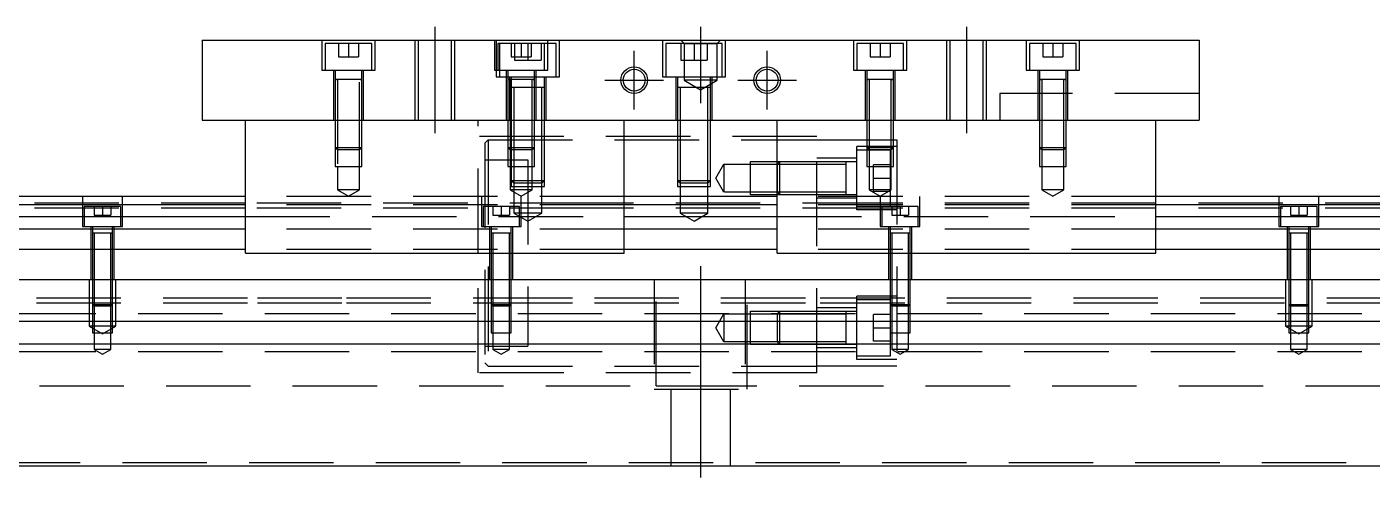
# Model space of a CAD drawing. Extents: x -14 to 789, y -276 to 102.
# Drawn here: x 188.6 to 391, y -235.3 to -167.3 of the extents above; entities that cross this region are included whole.
import ezdxf

# ---------------------------------------------------------------- set-up
doc = ezdxf.new("R2010")
doc.units = 0
doc.linetypes.add('CENTER', pattern=[50.8, 31.75, -6.35, 6.35, -6.35])
doc.linetypes.add('DASHED', pattern=[19.05, 12.7, -6.35])
doc.layers.get('0').update_dxf_attribs({"linetype": 'CONTINUOUS'})
doc.layers.add('CENTER', color=1, linetype='CENTER')

msp = doc.modelspace()

# ---------------------------------------------------------------- linework, layer by layer
at = {"color": 7, "linetype": 'CONTINUOUS'}
for p, q in [((215, -169.26), (365, -169.26)), ((215, -169.26), (215, -181.26)), ((365, -169.26), (365, -181.26)), ((262, -176.36), (261.499994, -176.36)), ((262.35, -176.36), (262, -176.36)), ((266, -176.36), (265.65, -176.36)), ((266.500006, -176.36), (266, -176.36)), ((215, -181.26), (365, -181.26)), ((221.5, -201.26), (221.5, -181.26)), ((278.5, -201.26), (278.5, -181.26)), ((301.5, -201.26), (301.5, -181.26)), ((358.5, -201.26), (358.5, -181.26)), ((221.5, -192.76), (0, -192.76)), ((221.5, -194.012272), (0, -194.012272)), ((301.5, -192.76), (278.5, -192.76)), ((301.5, -194.012272), (278.5, -194.012272)), ((580, -192.76), (358.5, -192.76)), ((580, -194.012272), (358.5, -194.012272)), ((0, -195.78668), (221.5, -195.78668)), ((278.5, -195.78668), (301.5, -195.78668)), ((358.5, -195.78668), (580, -195.78668)), ((221.5, -197.683076), (0, -197.683076)), ((301.5, -197.683076), (278.5, -197.683076)), ((580, -197.683076), (358.5, -197.683076)), ((221.5, -200.737372), (0, -200.737372)), ((221.5, -201.26), (278.5, -201.26)), ((301.5, -200.737372), (278.5, -200.737372)), ((301.5, -201.26), (358.5, -201.26)), ((580, -200.737372), (358.5, -200.737372)), ((0, -205.26), (580, -205.26)), ((580, -211.56), (0, -211.56)), ((580, -214.96), (0, -214.96)), ((0, -233.26), (580, -233.26))]:
    msp.add_line(p, q, dxfattribs=at)
at = {"color": 3, "linetype": 'DASHED'}
for p, q in [((233, -169.26), (233, -173.76)), ((240.5, -169.76), (233.5, -169.76)), ((233.5, -169.76), (233.5, -173.76)), ((235.5, -169.76), (235.5, -171.76)), ((237, -169.76), (237, -171.76)), ((238.5, -169.76), (238.5, -171.76)), ((240.5, -173.76), (240.5, -169.76)), ((241, -173.76), (241, -169.26)), ((247.000006, -169.26), (247.000006, -181.26)), ((247.5, -169.26), (247.5, -181.26)), ((252.5, -181.26), (252.5, -169.26)), ((252.999994, -181.26), (252.999994, -169.26)), ((259, -169.26), (259, -173.76)), ((259.25, -169.26), (259.25, -174.76)), ((266.5, -169.76), (259.5, -169.76)), ((259.5, -169.76), (259.5, -173.76)), ((260.5, -169.76), (259.75, -169.76)), ((259.75, -169.76), (259.75, -174.76)), ((261.5, -169.76), (261.5, -171.76)), ((262, -169.76), (262, -172.26)), ((263, -169.76), (263, -171.76)), ((264, -169.76), (264, -172.26)), ((264.5, -169.76), (264.5, -171.76)), ((266, -169.76), (266, -172.26)), ((268.25, -169.76), (266.5, -169.76)), ((266.5, -173.76), (266.5, -169.76)), ((267, -173.76), (267, -169.26)), ((268.25, -174.76), (268.25, -169.76)), ((268.75, -174.76), (268.75, -169.26)), ((284.25, -169.26), (284.25, -174.76)), ((293.25, -169.76), (284.75, -169.76)), ((284.75, -169.76), (284.75, -174.76)), ((287.5, -169.76), (287, -169.26)), ((287, -169.76), (287, -172.26)), ((287.5, -169.76), (287.5, -175.26)), ((287.5, -169.76), (292.5, -169.76)), ((289, -169.76), (289, -172.26)), ((291, -169.76), (291, -172.26)), ((292.5, -169.76), (293, -169.26)), ((292.5, -175.26), (292.5, -169.76)), ((293.25, -174.76), (293.25, -169.76)), ((293.75, -174.76), (293.75, -169.26)), ((313, -169.26), (313, -173.76)), ((320.5, -169.76), (313.5, -169.76)), ((313.5, -169.76), (313.5, -173.76)), ((315.5, -169.76), (315.5, -171.76)), ((317, -169.76), (317, -171.76)), ((318.5, -169.76), (318.5, -171.76)), ((320.5, -173.76), (320.5, -169.76)), ((321, -173.76), (321, -169.26)), ((327.000006, -169.26), (327.000006, -181.26)), ((327.5, -169.26), (327.5, -181.26)), ((332.5, -181.26), (332.5, -169.26)), ((332.999994, -181.26), (332.999994, -169.26)), ((339, -169.26), (339, -173.76)), ((346.5, -169.76), (339.5, -169.76)), ((339.5, -169.76), (339.5, -173.76)), ((341.5, -169.76), (341.5, -171.76)), ((343, -169.76), (343, -171.76)), ((344.5, -169.76), (344.5, -171.76)), ((346.5, -173.76), (346.5, -169.76)), ((347, -173.76), (347, -169.26)), ((235.5, -171.76), (237, -171.76)), ((237, -171.76), (238.5, -171.76)), ((261.5, -171.76), (263, -171.76)), ((263, -171.76), (264.5, -171.76)), ((315.5, -171.76), (317, -171.76)), ((317, -171.76), (318.5, -171.76)), ((341.5, -171.76), (343, -171.76)), ((343, -171.76), (344.5, -171.76)), ((233, -173.76), (241, -173.76)), ((234.75, -173.76), (234.75, -181.26)), ((235, -173.76), (235, -175.16)), ((239, -175.16), (239, -173.76)), ((239.25, -181.26), (239.25, -173.76)), ((259, -173.76), (267, -173.76)), ((260.75, -173.76), (260.75, -181.26)), ((261, -173.76), (261, -175.16)), ((262, -172.26), (264, -172.26)), ((264, -172.26), (266, -172.26)), ((265, -175.16), (265, -173.76)), ((265.25, -181.26), (265.25, -173.76)), ((287, -172.26), (289, -172.26)), ((289, -172.26), (291, -172.26)), ((313, -173.76), (321, -173.76)), ((314.75, -173.76), (314.75, -181.26)), ((315, -173.76), (315, -175.16)), ((319, -175.16), (319, -173.76)), ((319.25, -181.26), (319.25, -173.76)), ((339, -173.76), (347, -173.76)), ((340.75, -173.76), (340.75, -181.26)), ((341, -173.76), (341, -175.16)), ((345, -175.16), (345, -173.76)), ((345.25, -181.26), (345.25, -173.76)), ((235, -175.155), (235, -175.16)), ((235, -175.16), (235.216462, -175.16)), ((235.216708, -175.16), (235, -175.16)), ((235, -175.16), (235, -181.26)), ((235, -175.16), (235, -175.165)), ((238.783332, -175.16), (235.216708, -175.16)), ((235.35, -175.16), (235.35, -188.26)), ((238.65, -188.26), (238.65, -175.16)), ((239, -175.16), (238.783332, -175.16)), ((238.783538, -175.16), (239, -175.16)), ((239, -175.16), (239, -175.155)), ((239, -181.26), (239, -175.16)), ((239, -175.165), (239, -175.16)), ((259.25, -174.76), (268.75, -174.76)), ((261, -175.155), (261, -175.16)), ((261, -175.16), (261.216462, -175.16)), ((261.216708, -175.16), (261, -175.16)), ((261, -175.16), (261, -175.165)), ((261, -175.16), (261, -181.26)), ((264.783332, -175.16), (261.216708, -175.16)), ((261.25, -174.76), (261.25, -181.26)), ((261.35, -175.16), (261.35, -181.26)), ((261.500006, -174.76), (261.500006, -176.36)), ((264.65, -181.26), (264.65, -175.16)), ((265, -175.16), (264.783332, -175.16)), ((264.783538, -175.16), (265, -175.16)), ((265, -175.16), (265, -175.155)), ((265, -175.165), (265, -175.16)), ((265, -181.26), (265, -175.16)), ((266.5, -176.36), (266.5, -174.76)), ((266.75, -181.26), (266.75, -174.76)), ((284.25, -174.76), (293.75, -174.76)), ((286.25, -174.76), (286.25, -181.26)), ((286.5, -174.76), (286.5, -176.36)), ((292.5, -175.26), (287.5, -175.26)), ((287.5, -175.26), (290, -176.703376)), ((290, -176.703376), (292.5, -175.26)), ((291.5, -176.36), (291.5, -174.76)), ((291.75, -181.26), (291.75, -174.76)), ((315, -175.155), (315, -175.16)), ((315, -175.16), (315.216462, -175.16)), ((315.216708, -175.16), (315, -175.16)), ((315, -175.16), (315, -181.26)), ((315, -175.16), (315, -175.165)), ((318.783332, -175.16), (315.216708, -175.16)), ((315.35, -175.16), (315.35, -181.26)), ((318.65, -181.26), (318.65, -175.16)), ((319, -175.16), (318.783332, -175.16)), ((318.783538, -175.16), (319, -175.16)), ((319, -175.16), (319, -175.155)), ((319, -181.26), (319, -175.16)), ((319, -175.165), (319, -175.16)), ((341, -175.155), (341, -175.16)), ((341, -175.16), (341.216462, -175.16)), ((341.216708, -175.16), (341, -175.16)), ((341, -175.16), (341, -181.26)), ((341, -175.16), (341, -175.165)), ((344.783332, -175.16), (341.216708, -175.16)), ((341.35, -175.16), (341.35, -181.26)), ((344.65, -181.26), (344.65, -175.16)), ((345, -175.16), (344.783332, -175.16)), ((344.783538, -175.16), (345, -175.16)), ((345, -175.16), (345, -175.155)), ((345, -181.26), (345, -175.16)), ((345, -175.165), (345, -175.16)), ((261.757468, -176.36), (261.5, -176.36)), ((261.500006, -176.36), (261.500006, -181.26)), ((261.999654, -176.36), (261.757468, -176.36)), ((261.9, -176.36), (261.9, -181.26)), ((262.349616, -176.36), (261.999654, -176.36)), ((265.650424, -176.36), (262.349616, -176.36)), ((266.000386, -176.36), (265.650424, -176.36)), ((266.242552, -176.36), (266.000386, -176.36)), ((266.1, -181.26), (266.1, -176.36)), ((266.5, -176.36), (266.242552, -176.36)), ((266.5, -176.36), (266.5, -176.355)), ((266.5, -181.26), (266.5, -176.36)), ((266.5, -176.365), (266.5, -176.36)), ((286.5, -176.355), (286.5, -176.36)), ((286.757468, -176.36), (286.5, -176.36)), ((286.5, -176.36), (286.5, -181.26)), ((286.5, -176.36), (286.5, -176.365)), ((291.242552, -176.36), (286.757468, -176.36)), ((286.9, -176.36), (286.9, -181.26)), ((290.5, -176.36), (290.5, -176.355)), ((290.5, -176.365), (290.5, -176.36)), ((291.1, -181.26), (291.1, -176.36)), ((291.5, -176.36), (291.242552, -176.36)), ((291.5, -181.26), (291.5, -176.36)), ((345, -177.26), (335, -177.26)), ((335, -177.26), (335, -181.26)), ((365, -177.26), (345, -177.26)), ((235, -181.26), (235, -185.41)), ((235.000006, -181.26), (235.000006, -185.410006)), ((238.999994, -185.410006), (238.999994, -181.26)), ((239, -185.41), (239, -181.26)), ((256.5, -201.26), (256.5, -181.26)), ((261, -181.26), (261, -185.41)), ((261.000006, -181.26), (261.000002, -185.41)), ((261.35, -181.26), (261.35, -185.76)), ((261.5, -181.26), (261.5, -190.36)), ((261.500006, -181.26), (261.500002, -190.36)), ((261.9, -181.26), (261.9, -190.76)), ((264.65, -185.76), (264.65, -181.26)), ((264.999998, -185.41), (264.999994, -181.26)), ((265, -185.41), (265, -181.26)), ((266.1, -190.76), (266.1, -181.26)), ((266.499998, -190.36), (266.499994, -181.26)), ((266.5, -190.36), (266.5, -181.26)), ((286.5, -181.26), (286.5, -190.36)), ((286.500006, -181.26), (286.500002, -190.36)), ((286.9, -181.26), (286.9, -190.76)), ((291.1, -190.76), (291.1, -181.26)), ((291.499998, -190.36), (291.499994, -181.26)), ((291.5, -190.36), (291.5, -181.26)), ((307.5, -219.26), (307.5, -181.26)), ((315, -181.26), (315, -185.41)), ((315.000006, -181.26), (315.000002, -185.41)), ((315.35, -181.26), (315.35, -185.76)), ((318.65, -185.76), (318.65, -181.26)), ((318.999998, -185.41), (318.999994, -181.26)), ((319, -185.41), (319, -181.26)), ((341, -181.26), (341, -185.41)), ((341.000006, -181.26), (341.000002, -185.41)), ((341.35, -181.26), (341.35, -185.76)), ((344.65, -185.76), (344.65, -181.26)), ((344.999998, -185.41), (344.999994, -181.26)), ((345, -185.41), (345, -181.26)), ((307.5, -183.76), (256.5, -183.76)), ((235, -185.41), (239, -185.41)), ((235, -185.41), (235.35, -185.76)), ((235.000006, -185.410006), (235.000006, -188.26)), ((238.65, -185.76), (235.35, -185.76)), ((238.65, -185.76), (239, -185.41)), ((238.999994, -188.26), (238.999994, -185.410006)), ((257.5, -184.76), (258, -184.26)), ((257.5, -184.76), (257.5, -217.76)), ((258, -184.26), (307.5, -184.26)), ((258, -184.26), (258, -218.26)), ((261, -185.41), (265, -185.41)), ((261, -185.41), (261.35, -185.76)), ((261.000002, -185.41), (261.000006, -188.26)), ((264.65, -185.76), (261.35, -185.76)), ((261.35, -185.76), (261.35, -188.26)), ((264.65, -185.76), (265, -185.41)), ((264.65, -188.26), (264.65, -185.76)), ((264.999994, -188.26), (264.999998, -185.41)), ((307.5, -184.26), (319.5, -184.26)), ((313.5, -194.760001), (313.5, -185.260001)), ((319.5, -185.260001), (313.5, -185.260001)), ((313.5, -185.76), (318.5, -185.76)), ((315, -185.41), (319, -185.41)), ((315, -185.41), (315.35, -185.76)), ((315.000002, -185.41), (315.000006, -188.26)), ((315.35, -185.76), (315.000006, -185.76)), ((318.65, -185.76), (315.35, -185.76)), ((315.35, -185.76), (315.35, -188.26)), ((318.5, -185.76), (318.5, -194.26)), ((318.65, -185.76), (319, -185.41)), ((318.65, -188.26), (318.65, -185.76)), ((318.999994, -188.26), (318.999998, -185.41)), ((319.5, -184.26), (319.5, -218.26)), ((341, -185.41), (345, -185.41)), ((341, -185.41), (341.35, -185.76)), ((341.000002, -185.41), (341.000006, -188.26)), ((344.65, -185.76), (341.35, -185.76)), ((341.35, -185.76), (341.35, -188.26)), ((344.65, -185.76), (345, -185.41)), ((344.65, -188.26), (344.65, -185.76)), ((344.999994, -188.26), (344.999998, -185.41)), ((257.5, -187.26), (264, -187.26)), ((264, -187.26), (264, -215.26)), ((292.287565, -190.01), (293.500001, -187.91)), ((293.500001, -187.91), (293.500001, -192.11)), ((293.500001, -187.91), (299.4, -187.91)), ((297.5, -192.509995), (297.5, -187.510004)), ((297.5, -187.510004), (302.4, -187.510004)), ((299.4, -187.91), (302, -187.91)), ((301.499979, -187.91), (301.899979, -187.51)), ((301.499979, -187.91), (301.499979, -192.11)), ((301.899979, -192.51), (301.899979, -187.51)), ((302, -187.91), (311.9, -187.910001)), ((302.4, -187.510004), (313.5, -187.510004)), ((313.5, -187.010001), (307.5, -187.010001)), ((311.9, -192.51), (311.9, -187.51)), ((316, -192.01), (316, -188.01)), ((318.5, -188.01), (316, -188.01)), ((235.000006, -188.26), (238.999994, -188.26)), ((235.35, -188.26), (235.35, -191.76)), ((238.65, -191.76), (238.65, -188.26)), ((261.000006, -188.26), (264.999994, -188.26)), ((261.35, -188.26), (261.35, -191.76)), ((264.65, -191.76), (264.65, -188.26)), ((293.500001, -192.11), (292.287565, -190.01)), ((315.000006, -188.26), (318.999994, -188.26)), ((315.35, -188.26), (315.35, -191.76)), ((316, -190.01), (318.5, -190.01)), ((318.65, -191.76), (318.65, -188.26)), ((341.000006, -188.26), (344.999994, -188.26)), ((341.35, -188.26), (341.35, -191.76)), ((344.65, -191.76), (344.65, -188.26)), ((238.65, -191.76), (235.35, -191.76)), ((235.35, -191.76), (237, -192.712628)), ((237, -192.712628), (238.65, -191.76)), ((264.65, -191.76), (261.35, -191.76)), ((261.35, -191.76), (263, -192.712628)), ((261.5, -190.36), (266.5, -190.36)), ((261.5, -190.36), (261.9, -190.76)), ((261.500002, -190.36), (261.500006, -191.26)), ((261.500006, -191.26), (266.499994, -191.26)), ((266.1, -190.76), (261.9, -190.76)), ((261.9, -190.76), (261.9, -191.26)), ((261.9, -191.26), (261.9, -195.26)), ((263, -192.712628), (264.65, -191.76)), ((266.1, -190.76), (266.5, -190.36)), ((266.1, -191.26), (266.1, -190.76)), ((266.1, -195.26), (266.1, -191.26)), ((266.499994, -191.26), (266.499998, -190.36)), ((286.5, -190.36), (291.5, -190.36)), ((286.5, -190.36), (286.9, -190.76)), ((286.500002, -190.36), (286.500006, -191.26)), ((286.500006, -191.26), (291.499994, -191.26)), ((291.1, -190.76), (286.9, -190.76)), ((286.9, -190.76), (286.9, -191.26)), ((286.9, -191.26), (286.9, -195.26)), ((291.1, -190.76), (291.5, -190.36)), ((291.1, -191.26), (291.1, -190.76)), ((291.1, -195.26), (291.1, -191.26)), ((291.499994, -191.26), (291.499998, -190.36)), ((299.4, -192.11), (293.66115, -192.11)), ((302, -192.11), (299.4, -192.11)), ((301.899979, -192.51), (301.499979, -192.11)), ((311.9, -192.11), (302, -192.11)), ((318.65, -191.76), (315.35, -191.76)), ((315.35, -191.76), (317, -192.712628)), ((318.5, -192.01), (316, -192.01)), ((317, -192.712628), (318.65, -191.76)), ((344.65, -191.76), (341.35, -191.76)), ((341.35, -191.76), (343, -192.712628)), ((343, -192.712628), (344.65, -191.76)), ((221.5, -193.76), (40.5, -193.76)), ((197, -192.76), (197, -197.26)), ((202.75, -194.26), (197.25, -194.26)), ((197.25, -194.26), (197.25, -197.26)), ((198.75, -194.26), (198.75, -195.56)), ((200, -194.26), (200, -195.56)), ((201.25, -194.26), (201.25, -195.56)), ((202.75, -197.26), (202.75, -194.26)), ((203, -197.26), (203, -192.76)), ((278.5, -192.76), (221.5, -192.76)), ((274, -193.76), (221.5, -193.76)), ((278.5, -194.012272), (221.5, -194.012272)), ((257, -192.76), (257, -197.26)), ((262.75, -194.26), (257.25, -194.26)), ((257.25, -194.26), (257.25, -197.26)), ((258.75, -194.26), (258.75, -195.56)), ((260, -194.26), (260, -195.56)), ((261.25, -194.26), (261.25, -195.56)), ((262.75, -197.26), (262.75, -194.26)), ((263, -197.26), (263, -192.76)), ((318, -193.76), (274, -193.76)), ((302.4, -192.509994), (297.5, -192.509994)), ((358.5, -192.76), (301.5, -192.76)), ((358.5, -194.012272), (301.5, -194.012272)), ((313.5, -192.509994), (302.4, -192.509994)), ((313.5, -193.010001), (307.5, -193.010001)), ((318.5, -194.26), (313.5, -194.26)), ((317, -192.76), (317, -197.26)), ((322.75, -194.26), (317.25, -194.26)), ((317.25, -194.26), (317.25, -197.26)), ((358.5, -193.76), (318, -193.76)), ((318.75, -194.26), (318.75, -195.56)), ((320, -194.26), (320, -195.56)), ((321.25, -194.26), (321.25, -195.56)), ((322.75, -197.26), (322.75, -194.26)), ((323, -197.26), (323, -192.76)), ((530, -193.76), (358.5, -193.76)), ((377, -192.76), (377, -197.26)), ((382.75, -194.26), (377.25, -194.26)), ((377.25, -194.26), (377.25, -197.26)), ((378.75, -194.26), (378.75, -195.56)), ((380, -194.26), (380, -195.56)), ((381.25, -194.26), (381.25, -195.56)), ((382.75, -197.26), (382.75, -194.26)), ((383, -197.26), (383, -192.76)), ((221.5, -194.51), (40.5, -194.51)), ((198.75, -195.56), (200, -195.56)), ((200, -195.56), (201.25, -195.56)), ((274, -194.51), (221.5, -194.51)), ((221.5, -195.78668), (278.5, -195.78668)), ((258.75, -195.56), (260, -195.56)), ((260, -195.56), (261.25, -195.56)), ((266.1, -195.26), (261.9, -195.26)), ((261.9, -195.26), (264, -196.472436)), ((264, -196.472436), (266.1, -195.26)), ((318, -194.51), (274, -194.51)), ((291.1, -195.26), (286.9, -195.26)), ((286.9, -195.26), (289, -196.472436)), ((289, -196.472436), (291.1, -195.26)), ((301.5, -195.78668), (358.5, -195.78668)), ((319.5, -194.760001), (313.5, -194.760001)), ((358.5, -194.51), (318, -194.51)), ((318.75, -195.56), (320, -195.56)), ((320, -195.56), (321.25, -195.56)), ((530, -194.51), (358.5, -194.51)), ((378.75, -195.56), (380, -195.56)), ((380, -195.56), (381.25, -195.56)), ((197, -197.26), (203, -197.26)), ((198.25, -197.26), (198.25, -205.26)), ((199.998804, -198.26), (198.499994, -198.26)), ((201.500006, -198.26), (198.499994, -198.26)), ((198.5, -197.26), (198.5, -198.26)), ((198.5, -198.255), (198.5, -198.26)), ((198.624678, -198.26), (198.5, -198.26)), ((198.5, -198.26), (198.5, -198.265)), ((198.5, -198.26), (198.5, -205.26)), ((199.998804, -198.26), (198.624678, -198.26)), ((198.75, -198.26), (198.75, -205.26)), ((201.500006, -198.26), (199.998804, -198.26)), ((201.37533, -198.26), (199.998804, -198.26)), ((201.25, -205.26), (201.25, -198.26)), ((201.5, -198.26), (201.37533, -198.26)), ((201.5, -198.26), (201.5, -197.26)), ((201.5, -198.26), (201.5, -198.255)), ((201.5, -198.265), (201.5, -198.26)), ((201.5, -205.26), (201.5, -198.26)), ((201.75, -205.26), (201.75, -197.26)), ((278.5, -197.683076), (221.5, -197.683076)), ((257, -197.26), (263, -197.26)), ((258.25, -197.26), (258.25, -205.26)), ((259.998804, -198.26), (258.499994, -198.26)), ((261.500006, -198.26), (258.499994, -198.26)), ((258.5, -197.26), (258.5, -198.26)), ((258.5, -198.255), (258.5, -198.26)), ((258.624678, -198.26), (258.5, -198.26)), ((258.5, -198.26), (258.5, -198.265)), ((258.5, -198.26), (258.5, -205.26)), ((259.998804, -198.26), (258.624678, -198.26)), ((258.75, -198.26), (258.75, -205.26)), ((261.500006, -198.26), (259.998804, -198.26)), ((261.37533, -198.26), (259.998804, -198.26)), ((261.25, -205.26), (261.25, -198.26)), ((261.5, -198.26), (261.37533, -198.26)), ((261.5, -198.26), (261.5, -197.26)), ((261.5, -198.26), (261.5, -198.255)), ((261.5, -198.265), (261.5, -198.26)), ((261.5, -205.26), (261.5, -198.26)), ((261.75, -205.26), (261.75, -197.26)), ((358.5, -197.683076), (301.5, -197.683076)), ((317, -197.26), (323, -197.26)), ((318.25, -197.26), (318.25, -205.26)), ((319.998804, -198.26), (318.499994, -198.26)), ((321.500006, -198.26), (318.499994, -198.26)), ((318.5, -197.26), (318.5, -198.26)), ((318.5, -198.255), (318.5, -198.26)), ((318.624678, -198.26), (318.5, -198.26)), ((318.5, -198.26), (318.5, -198.265)), ((318.5, -198.26), (318.5, -205.26)), ((319.998804, -198.26), (318.624678, -198.26)), ((318.75, -198.26), (318.75, -205.26)), ((321.500006, -198.26), (319.998804, -198.26)), ((321.37533, -198.26), (319.998804, -198.26)), ((321.25, -205.26), (321.25, -198.26)), ((321.5, -198.26), (321.37533, -198.26)), ((321.5, -198.26), (321.5, -197.26)), ((321.5, -198.26), (321.5, -198.255)), ((321.5, -198.265), (321.5, -198.26)), ((321.5, -205.26), (321.5, -198.26)), ((321.75, -205.26), (321.75, -197.26)), ((377, -197.26), (383, -197.26)), ((378.25, -197.26), (378.25, -205.26)), ((379.998804, -198.26), (378.499994, -198.26)), ((381.500006, -198.26), (378.499994, -198.26)), ((378.5, -197.26), (378.5, -198.26)), ((378.5, -198.255), (378.5, -198.26)), ((378.624678, -198.26), (378.5, -198.26)), ((378.5, -198.26), (378.5, -198.265)), ((378.5, -198.26), (378.5, -205.26)), ((379.998804, -198.26), (378.624678, -198.26)), ((378.75, -198.26), (378.75, -205.26)), ((381.500006, -198.26), (379.998804, -198.26)), ((381.37533, -198.26), (379.998804, -198.26)), ((381.25, -205.26), (381.25, -198.26)), ((381.5, -198.26), (381.37533, -198.26)), ((381.5, -198.26), (381.5, -197.26)), ((381.5, -198.26), (381.5, -198.255)), ((381.5, -198.265), (381.5, -198.26)), ((381.5, -205.26), (381.5, -198.26)), ((381.75, -205.26), (381.75, -197.26)), ((278.5, -200.737372), (221.5, -200.737372)), ((256.5, -219.26), (256.5, -201.26)), ((358.5, -200.737372), (301.5, -200.737372)), ((198, -205.26), (198, -212.26)), ((198.5, -205.26), (198.5, -209.01)), ((198.500006, -205.26), (198.500002, -209.01)), ((198.75, -205.26), (198.75, -209.26)), ((201.25, -209.26), (201.25, -205.26)), ((201.499998, -209.01), (201.499994, -205.26)), ((201.5, -209.01), (201.5, -205.26)), ((202, -212.26), (202, -205.26)), ((258.5, -205.26), (258.5, -209.01)), ((258.500006, -205.26), (258.500002, -209.01)), ((258.75, -205.26), (258.75, -209.26)), ((261.25, -209.26), (261.25, -205.26)), ((261.499998, -209.01), (261.499994, -205.26)), ((261.5, -209.01), (261.5, -205.26)), ((283, -205.26), (283, -221.76)), ((283.291796, -221.26), (283.291796, -205.26)), ((296.708204, -205.26), (296.708204, -221.26)), ((297, -221.76), (297, -205.26)), ((318.5, -205.26), (318.5, -209.01)), ((318.500006, -205.26), (318.500002, -209.01)), ((318.75, -205.26), (318.75, -209.26)), ((321.25, -209.26), (321.25, -205.26)), ((321.499998, -209.01), (321.499994, -205.26)), ((321.5, -209.01), (321.5, -205.26)), ((378, -205.26), (378, -212.26)), ((378.5, -205.26), (378.5, -209.01)), ((378.500006, -205.26), (378.500002, -209.01)), ((378.75, -205.26), (378.75, -209.26)), ((381.25, -209.26), (381.25, -205.26)), ((381.499998, -209.01), (381.499994, -205.26)), ((381.5, -209.01), (381.5, -205.26)), ((382, -212.26), (382, -205.26)), ((56.708204, -208.01), (223.291796, -208.01)), ((223.291796, -208.01), (236.708204, -208.01)), ((236.708204, -208.01), (258, -208.01)), ((258, -208.01), (274, -208.01)), ((274, -208.01), (308, -208.01)), ((308, -208.01), (523.291796, -208.01)), ((313.5, -217.260001), (313.5, -207.760001)), ((319.5, -207.760001), (313.5, -207.760001)), ((313.5, -208.26), (318.5, -208.26)), ((318.5, -208.26), (318.5, -216.76)), ((580, -210.41), (0, -210.41)), ((56.708204, -208.76), (223.291796, -208.76)), ((198.5, -209.01), (201.5, -209.01)), ((198.5, -209.01), (198.75, -209.26)), ((198.500002, -209.01), (198.500006, -211.56)), ((201.25, -209.26), (198.75, -209.26)), ((198.75, -209.26), (198.75, -213.26)), ((201.25, -209.26), (201.5, -209.01)), ((201.25, -213.26), (201.25, -209.26)), ((201.499994, -211.56), (201.499998, -209.01)), ((223.291796, -208.76), (236.708204, -208.76)), ((236.708204, -208.76), (258, -208.76)), ((258, -208.76), (274, -208.76)), ((258.5, -209.01), (261.5, -209.01)), ((258.5, -209.01), (258.75, -209.26)), ((258.500002, -209.01), (258.500006, -211.56)), ((261.25, -209.26), (258.75, -209.26)), ((258.75, -209.26), (258.75, -213.26)), ((261.25, -209.26), (261.5, -209.01)), ((261.25, -213.26), (261.25, -209.26)), ((261.499994, -211.56), (261.499998, -209.01)), ((274, -208.759994), (308, -208.759994)), ((274, -208.76), (308, -208.76)), ((292.287565, -212.51), (293.500001, -210.41)), ((293.500001, -210.41), (293.500001, -214.61)), ((293.500001, -210.41), (299.4, -210.41)), ((297.5, -215.009995), (297.5, -210.010004)), ((297.5, -210.010004), (302.4, -210.010004)), ((299.4, -210.41), (302, -210.41)), ((301.499979, -210.41), (301.899979, -210.01)), ((301.499979, -210.41), (301.499979, -214.61)), ((301.899979, -215.01), (301.899979, -210.01)), ((302, -210.41), (311.9, -210.410001)), ((302.4, -210.010004), (313.5, -210.010004)), ((313.5, -209.510001), (307.5, -209.510001)), ((308, -208.76), (523.291796, -208.76)), ((311.9, -215.01), (311.9, -210.01)), ((318.5, -209.01), (321.5, -209.01)), ((318.5, -209.01), (318.75, -209.26)), ((318.500002, -209.01), (318.500006, -211.56)), ((321.25, -209.26), (318.75, -209.26)), ((318.75, -209.26), (318.75, -213.26)), ((321.25, -209.26), (321.5, -209.01)), ((321.25, -213.26), (321.25, -209.26)), ((321.499994, -211.56), (321.499998, -209.01)), ((378.5, -209.01), (381.5, -209.01)), ((378.5, -209.01), (378.75, -209.26)), ((378.500002, -209.01), (378.500006, -211.56)), ((381.25, -209.26), (378.75, -209.26)), ((378.75, -209.26), (378.75, -213.26)), ((381.25, -209.26), (381.5, -209.01)), ((381.25, -213.26), (381.25, -209.26)), ((381.499994, -211.56), (381.499998, -209.01)), ((202, -212.26), (198, -212.26)), ((198, -212.26), (200, -213.4147)), ((198.500006, -211.56), (198.500006, -213.26)), ((200, -213.4147), (202, -212.26)), ((201.499994, -213.26), (201.499994, -211.56)), ((258.500006, -211.56), (258.500006, -213.26)), ((261.499994, -213.26), (261.499994, -211.56)), ((293.500001, -214.61), (292.287565, -212.51)), ((316, -214.51), (316, -210.51)), ((318.5, -210.51), (316, -210.51)), ((316, -212.51), (318.5, -212.51)), ((318.500006, -211.56), (318.500006, -213.26)), ((321.499994, -213.26), (321.499994, -211.56)), ((382, -212.26), (378, -212.26)), ((378, -212.26), (380, -213.4147)), ((378.500006, -211.56), (378.500006, -213.26)), ((380, -213.4147), (382, -212.26)), ((381.499994, -213.26), (381.499994, -211.56)), ((198.500006, -213.26), (201.499994, -213.26)), ((198.75, -213.26), (198.75, -215.76)), ((201.25, -215.76), (201.25, -213.26)), ((258.500006, -213.26), (261.499994, -213.26)), ((258.75, -213.26), (258.75, -215.76)), ((261.25, -215.76), (261.25, -213.26)), ((318.5, -214.51), (316, -214.51)), ((318.500006, -213.26), (321.499994, -213.26)), ((318.75, -213.26), (318.75, -215.76)), ((321.25, -215.76), (321.25, -213.26)), ((378.500006, -213.26), (381.499994, -213.26)), ((378.75, -213.26), (378.75, -215.76)), ((381.25, -215.76), (381.25, -213.26)), ((580, -216.11), (0, -216.11)), ((201.25, -215.76), (198.75, -215.76)), ((198.75, -215.76), (200, -216.481688)), ((200, -216.481688), (201.25, -215.76)), ((257.5, -215.26), (264, -215.26)), ((261.25, -215.76), (258.75, -215.76)), ((258.75, -215.76), (260, -216.481688)), ((260, -216.481688), (261.25, -215.76)), ((299.4, -214.61), (293.500001, -214.61)), ((302.4, -215.009994), (297.5, -215.009994)), ((302, -214.61), (299.4, -214.61)), ((301.899979, -215.01), (301.499979, -214.61)), ((311.9, -214.61), (302, -214.61)), ((313.5, -215.009994), (302.4, -215.009994)), ((313.5, -215.510001), (307.5, -215.510001)), ((321.25, -215.76), (318.75, -215.76)), ((318.75, -215.76), (320, -216.481688)), ((320, -216.481688), (321.25, -215.76)), ((381.25, -215.76), (378.75, -215.76)), ((378.75, -215.76), (380, -216.481688)), ((380, -216.481688), (381.25, -215.76)), ((258, -218.26), (257.5, -217.76)), ((258, -218.26), (307.5, -218.26)), ((319.5, -218.26), (307.5, -218.26)), ((318.5, -216.76), (313.5, -216.76)), ((319.5, -217.260001), (313.5, -217.260001)), ((307.5, -219.26), (256.5, -219.26)), ((0, -221.26), (523.291796, -221.26)), ((283, -221.76), (297, -221.76)), ((283.291796, -221.26), (296.708204, -221.26)), ((285.5, -221.76), (285.5, -233.26)), ((294.5, -233.26), (294.5, -221.76)), ((12.499994, -232.76), (580, -232.76))]:
    msp.add_line(p, q, dxfattribs=at)
at = {"color": 3, "linetype": 'CONTINUOUS'}
for centre in [(280, -175.26), (300, -175.26)]:
    msp.add_circle(centre, 2, dxfattribs=at)
at = {"color": 7, "linetype": 'CONTINUOUS'}
for centre in [(280, -175.26), (300, -175.26)]:
    msp.add_circle(centre, 1.65, dxfattribs=at)
at = {"layer": 'CENTER', "color": 1, "linetype": 'CENTER'}
for p, q in [((250, -167.26), (250, -183.26)), ((290, -167.26), (290, -178.703376)), ((330, -167.26), (330, -183.26)), ((280, -179.66), (280, -170.86)), ((300, -179.66), (300, -170.86)), ((275.6, -175.26), (284.4, -175.26)), ((295.6, -175.26), (304.4, -175.26)), ((290, -203.26), (290, -235.26))]:
    msp.add_line(p, q, dxfattribs=at)

doc.saveas('drawing.dxf')
